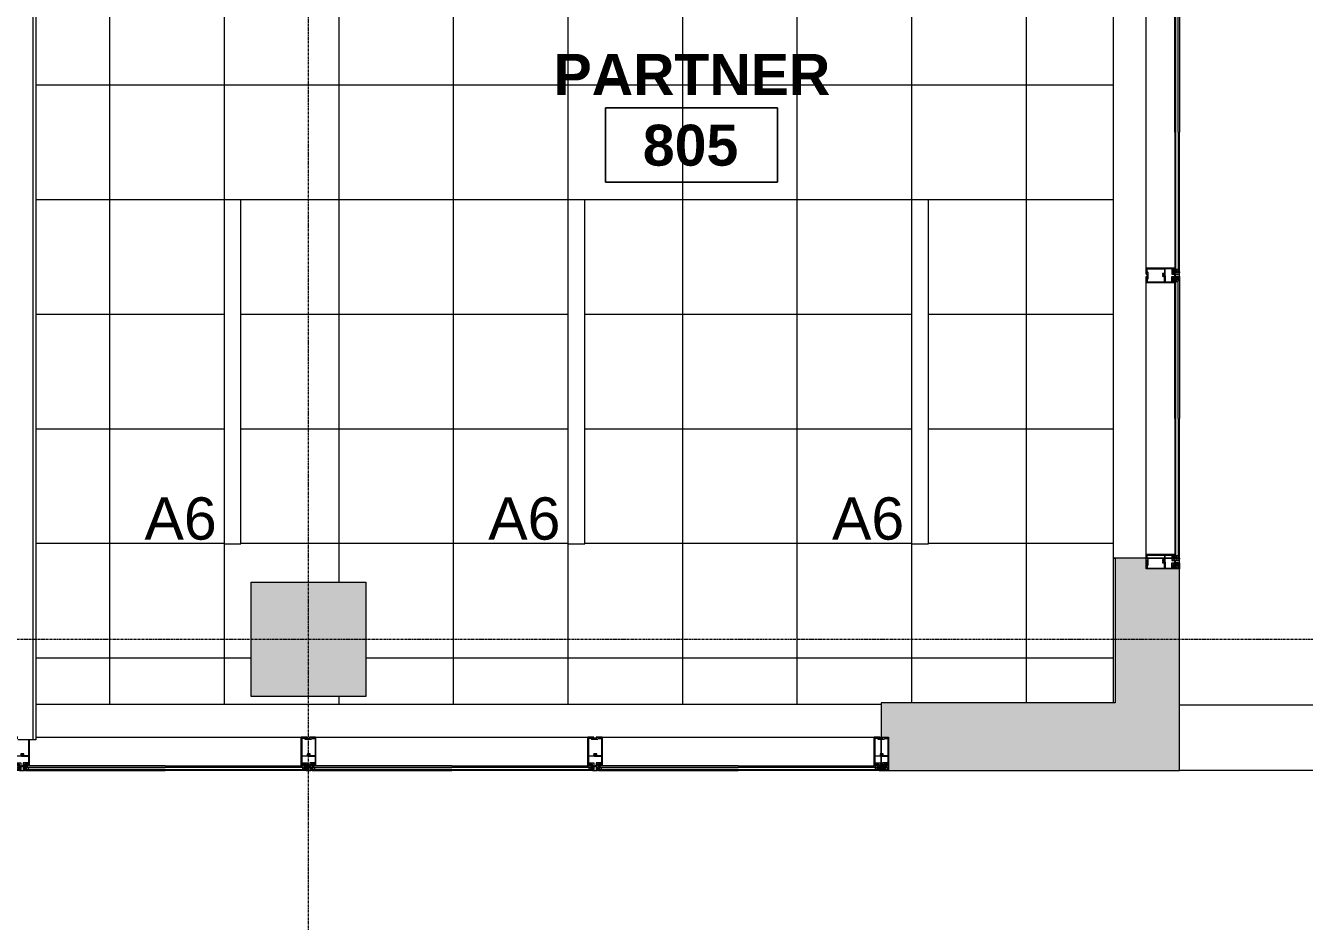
# Model space of a CAD drawing. Header units: inches. Extents: x -203 to 2908, y -968 to 768.
# Drawn here: x 1495.5 to 1763.3, y -570.4 to -382.8 of the extents above; entities that cross this region are included whole.
import ezdxf

# ---------------------------------------------------------------- set-up
doc = ezdxf.new("R2010")
doc.units = ezdxf.units.IN
doc.header["$MEASUREMENT"] = 0
doc.linetypes.add('Grid Line 1_2_', pattern=[0.875, 0.5, -0.125, 0.125, -0.125])
for name, color, linetype, lineweight in [('A-AREA-IDEN', 2, 'Continuous', 9), ('A-CLNG', 13, 'Continuous', 13), ('A-CLNG-PATT', 13, 'Continuous', 13), ('A-DETL-GENF', 92, 'Continuous', 9), ('A-DETL-THIN', 151, 'Continuous', 9), ('A-Glaz-Exst', 7, 'Continuous', 9), ('A-WALL', 113, 'Continuous', 13), ('A-Wall-Exst', 7, 'Continuous', 9), ('A-WALL-PATT', 111, 'Continuous', 13), ('E-LITE-EQPM-IDEN', 33, 'Continuous', 9), ('I-WALL', 2, 'Continuous', 13), ('Jenner and Block 9fl_BB - MODIFIED_pb_dwg', 8, 'Continuous', 9), ('S-GRID', 1, 'Continuous', 9)]:
    doc.layers.add(name, color=color, linetype=linetype, lineweight=lineweight)
doc.styles.add('Arial', font='arial.ttf', dxfattribs={"height": 8.851796})
doc.styles.add('Swis721 Lt BT_B', font='', dxfattribs={"height": 8.583975})
doc.styles.get('Swis721 Lt BT_B').set_extended_font_data('Swis721 Lt BT', bold=True)

# ---------------------------------------------------------------- blocks, each defined once
blk = doc.blocks.new('Jenner and Block 9fl_BB - MODIFIED_pb_dwg_CW-STRIP-V12-LEVEL 8 - RCP')
at = {"layer": 'A-Glaz-Exst'}
for p, q in [((-124.05, -51.17), (-123.01, -50.73)), ((-127.36, -52.58), (-124.39, -51.32)), ((-124.23, -51.38), (-123.91, -52.13)), ((-124.09, -52.63), (-124.08, -52.59)), ((-124.09, -52.78), (-124.03, -52.91)), ((-124.06, -52.65), (-124.04, -52.6)), ((-124.04, -52.43), (-123.99, -52.37)), ((-124.01, -52.57), (-123.8, -52.48)), ((-123.96, -52.47), (-123.97, -52.44)), ((-123.96, -52.36), (-123.88, -52.36)), ((-123.92, -52.42), (-123.9, -52.45)), ((-123.75, -52.48), (-123.71, -52.5)), ((-123.74, -52.44), (-123.69, -52.46)), ((-123.25, -53.69), (-123.64, -52.78)), ((-123.59, -52.56), (-123.13, -53.64)), ((-122.97, -53.7), (-121.94, -53.26)), ((-121.88, -51.54), (-122.01, -51.58)), ((-121.75, -51.73), (-121.85, -51.55)), ((-121.68, -51.87), (-121.79, -51.93)), ((-121.72, -51.64), (-121.66, -51.83)), ((-120.76, -51.54), (-120.96, -51.08)), ((-126.73, -54.76), (-126.59, -55.1)), ((-126.42, -55.17), (-123.32, -53.85))]:
    blk.add_line(p, q, dxfattribs=at)
at = {"layer": 'A-Glaz-Exst', "flags": 128}
for points in [[(-133.51, -24.09), (-122.34, -50.38), (-122.08, -51.01), (-121.85, -50.92), (-133.28, -23.99)], [(-132.82, -23.8), (-121.39, -50.72), (-121.16, -50.62), (-132.59, -23.7)], [(-122.46, -50.43), (-122.48, -50.37), (-127.4, -52.46)], [(-127.4, -52.46), (-122.48, -50.37), (-122.46, -50.43), (-122.34, -50.38), (-122.46, -50.43), (-122.69, -50.53)], [(-122.85, -50.8), (-122.46, -51.72), (-121.94, -51.5), (-121.95, -51.47), (-121.99, -51.48), (-122.01, -51.45), (-121.87, -51.38), (-121.85, -51.42), (-121.89, -51.45), (-121.88, -51.47), (-121.82, -51.45), (-120.96, -51.08), (-121.06, -50.85)], [(-122.34, -50.38), (-122.54, -50.87), (-122.2, -50.73), (-122.69, -50.53), (-122.37, -51.28)], [(-121.82, -51.45), (-120.96, -51.08), (-121.06, -50.85), (-122.21, -51.34)], [(-121.99, -50.5), (-122.02, -50.42), (-121.62, -50.24), (-121.59, -50.33)], [(-121.96, -50.56), (-121.94, -50.62), (-121.84, -50.78), (-121.49, -50.63), (-121.54, -50.45), (-121.56, -50.39)], [(-109.83, -79.22), (-121.26, -52.3), (-121.49, -52.4), (-121.22, -53.03), (-121.34, -53.08), (-121.31, -53.13), (-126.72, -55.43), (-126.96, -54.86)], [(-126.96, -54.86), (-126.72, -55.43), (-121.31, -53.13), (-121.34, -53.08), (-121.57, -53.17)], [(-123.94, -52.21), (-124.27, -52.35), (-124.17, -52.58), (-123.98, -52.5)], [(-123.87, -52.45), (-123.67, -52.37), (-124.11, -51.34)], [(-124.08, -52.57), (-124.09, -52.55), (-123.98, -52.5), (-124, -52.45), (-124.02, -52.45)], [(-123.87, -52.39), (-123.89, -52.4), (-123.87, -52.45), (-123.76, -52.41), (-123.75, -52.43)], [(-121.87, -53.1), (-122.26, -52.18), (-121.74, -51.96), (-121.73, -51.99), (-121.77, -52.01), (-121.75, -52.05), (-121.61, -51.99), (-121.63, -51.95), (-121.67, -51.96), (-121.68, -51.93), (-121.57, -51.89), (-121.69, -51.6), (-121.7, -51.6), (-121.69, -51.6), (-121.57, -51.89), (-120.76, -51.54), (-120.67, -51.77), (-121.82, -52.26)], [(-122.05, -51.56), (-122.05, -51.55), (-121.94, -51.5)], [(-110.06, -79.32), (-121.22, -53.03), (-121.71, -52.83), (-121.37, -52.68), (-121.57, -53.17), (-121.88, -52.43)], [(-121.7, -51.74), (-121.82, -51.45), (-121.7, -51.74), (-121.71, -51.74)], [(-121.81, -51.97), (-121.8, -51.98), (-121.74, -51.96)], [(-121.08, -52.63), (-121.11, -52.57), (-121.15, -52.39), (-120.81, -52.24), (-120.71, -52.4), (-120.68, -52.46)], [(-121.06, -52.69), (-121.02, -52.77), (-120.62, -52.6), (-120.66, -52.52)], [(-109.37, -79.03), (-120.8, -52.1), (-120.57, -52), (-109.14, -78.93)]]:
    blk.add_lwpolyline(points, dxfattribs=at)
blk.add_lwpolyline([(-120.67, -51.77), (-120.76, -51.54), (-121.57, -51.89), (-120.76, -51.54)], close=True, dxfattribs=at)
at = {"layer": 'A-Glaz-Exst'}
for centre, radius in [((-121.98, -50.53), 0.0312), ((-121.57, -50.36), 0.0313), ((-121.07, -52.66), 0.0312), ((-120.67, -52.49), 0.0312)]:
    blk.add_circle(centre, radius, dxfattribs=at)
for centre, radius, start, end in [((-122.96, -50.85), 0.125, 23.0045, 113.0045), ((-122.22, -51.15), 0.313, 76.1346, 149.8744), ((-121.43, -51.25), 0.531, 84.932, 141.077), ((-121.55, -50.92), 0.145, 75.2021, 272.5168), ((-121.46, -50.89), 0.13, 309.3067, 96.5963), ((-121.06, -50.72), 0.266, 174.932, 231.077), ((-121.01, -50.7), 0.266, 174.932, 231.077), ((-120.95, -50.67), 0.266, 174.932, 231.077), ((-120.89, -50.65), 0.266, 174.932, 231.077), ((-124.34, -51.43), 0.125, 23.0045, 113.0045), ((-124, -51.29), 0.125, 113.0045, 203.0045), ((-124.01, -52.66), 0.089, 160.7135, 253.0177), ((-124.03, -52.23), 0.548, 263.7768, 322.8434), ((-124.09, -52.58), 0.0197, 337.7655, 23.0045), ((-123.99, -52.65), 0.0695, 179.3043, 235.285), ((-124.03, -52.58), 0.0139, 50.356, 225.537), ((-124.03, -52.44), 0.016, 138.4428, 293.0045), ((-124.03, -52.23), 0.517, 269.0257, 316.9833), ((-124.05, -52.6), 0.0118, 337.7655, 45.537), ((-124.02, -52.26), 0.451, 268.6149, 317.394), ((-124.03, -52.23), 0.673, 269.5765, 305.68), ((-124.02, -52.56), 0.0118, 230.356, 293.0045), ((-123.96, -52.4), 0.04, 87.5662, 138.4428), ((-123.94, -52.43), 0.0306, 26.7074, 199.3016), ((-123.93, -52.46), 0.0306, 206.7074, 19.3016), ((-123.97, -52.16), 0.0625, 293.0045, 23.0045), ((-123.88, -52.38), 0.016, 293.0045, 87.5662), ((-123.8, -52.47), 0.0118, 293.0045, 355.653), ((-123.77, -52.47), 0.0139, 0.472, 175.653), ((-123.75, -52.47), 0.0118, 180.472, 248.2435), ((-123.73, -52.43), 0.0197, 203.0045, 248.2435), ((-123.75, -52.55), 0.0695, 350.7239, 46.7046), ((-123.73, -52.54), 0.089, 332.9913, 65.2955), ((-122.18, -51.16), 0.221, 68.0045, 194.8744), ((-122.26, -51.23), 0.125, 203.0045, 293.0045), ((-121.97, -51.25), 0.257, 114.4891, 201.5199), ((-122.02, -51.55), 0.0312, 203.0045, 288.0045), ((-121.98, -53.15), 0.125, 293.0045, 23.0045), ((-121.77, -52.38), 0.125, 113.0045, 203.0045), ((-121.88, -51.57), 0.0312, 23.0045, 108.0045), ((-121.67, -52.37), 0.221, 211.1346, 338.0045), ((-121.58, -52.16), 0.257, 204.4891, 291.5199), ((-121.78, -51.95), 0.0312, 118.0045, 203.0045), ((-121.69, -52.41), 0.313, 256.1346, 329.8744), ((-121.72, -51.71), 0.0313, 208.0045, 293.0045), ((-121.69, -51.63), 0.0313, 113.0045, 198.0045), ((-121.69, -51.84), 0.0312, 298.0045, 23.0045), ((-121.21, -51.77), 0.531, 264.932, 321.077), ((-121.06, -52.09), 0.145, 133.4921, 330.8069), ((-120.97, -52.04), 0.13, 309.4127, 96.7023), ((-120.57, -51.87), 0.266, 174.932, 231.077), ((-120.52, -51.85), 0.266, 174.932, 231.077), ((-120.46, -51.82), 0.266, 174.932, 231.077), ((-120.4, -51.8), 0.266, 174.932, 231.077), ((-126.47, -55.05), 0.125, 203.0045, 293.0045), ((-123.37, -53.73), 0.125, 293.0045, 23.0045), ((-123.02, -53.59), 0.125, 203.0045, 293.0045)]:
    blk.add_arc(centre, radius, start, end, dxfattribs=at)
blk = doc.blocks.new('Jenner and Block 9fl_BB - MODIFIED_pb_dwg_CW-STRIP-5619057-LEVEL 8 - RCP')
at = {"layer": 'A-Glaz-Exst'}
for p, q in [((-124.05, -51.17), (-123.01, -50.73)), ((-127.34, -53.32), (-127.56, -52.8)), ((-127.5, -52.64), (-124.39, -51.32)), ((-127.2, -53.33), (-127.26, -53.35)), ((-126.62, -54.54), (-127.12, -53.36)), ((-124.23, -51.38), (-123.91, -52.13)), ((-124.09, -52.63), (-124.08, -52.59)), ((-124.09, -52.78), (-124.03, -52.91)), ((-124.06, -52.65), (-124.04, -52.6)), ((-124.04, -52.43), (-123.99, -52.37)), ((-124.01, -52.57), (-123.8, -52.48)), ((-123.96, -52.47), (-123.97, -52.44)), ((-123.96, -52.36), (-123.88, -52.36)), ((-123.92, -52.42), (-123.9, -52.45)), ((-123.75, -52.48), (-123.71, -52.5)), ((-123.74, -52.44), (-123.69, -52.46)), ((-123.25, -53.69), (-123.64, -52.78)), ((-123.59, -52.56), (-123.13, -53.64)), ((-122.97, -53.7), (-121.94, -53.26)), ((-121.88, -51.54), (-122.01, -51.58)), ((-121.75, -51.73), (-121.85, -51.55)), ((-121.68, -51.87), (-121.79, -51.93)), ((-121.72, -51.64), (-121.66, -51.83)), ((-120.76, -51.54), (-120.96, -51.08)), ((-126.7, -54.61), (-126.64, -54.58)), ((-126.42, -55.17), (-123.32, -53.85))]:
    blk.add_line(p, q, dxfattribs=at)
at = {"layer": 'A-Glaz-Exst', "flags": 128}
for points in [[(-133.51, -24.09), (-122.34, -50.38), (-122.08, -51.01), (-121.85, -50.92), (-133.28, -23.99)], [(-132.82, -23.8), (-121.39, -50.72), (-121.16, -50.62), (-132.59, -23.7)], [(-122.46, -50.43), (-122.48, -50.37), (-127.89, -52.67), (-127.4, -53.82), (-127.17, -53.72), (-127.4, -53.82), (-127.89, -52.67), (-122.48, -50.37), (-122.46, -50.43), (-122.34, -50.38), (-122.46, -50.43), (-122.69, -50.53)], [(-122.85, -50.8), (-122.46, -51.72), (-121.94, -51.5), (-121.95, -51.47), (-121.99, -51.48), (-122.01, -51.45), (-121.87, -51.38), (-121.85, -51.42), (-121.89, -51.45), (-121.88, -51.47), (-121.82, -51.45), (-120.96, -51.08), (-121.06, -50.85)], [(-122.34, -50.38), (-122.54, -50.87), (-122.2, -50.73), (-122.69, -50.53), (-122.37, -51.28)], [(-121.82, -51.45), (-120.96, -51.08), (-121.06, -50.85), (-122.21, -51.34)], [(-121.99, -50.5), (-122.02, -50.42), (-121.62, -50.24), (-121.59, -50.33)], [(-121.96, -50.56), (-121.94, -50.62), (-121.84, -50.78), (-121.49, -50.63), (-121.54, -50.45), (-121.56, -50.39)], [(-109.83, -79.22), (-121.26, -52.3), (-121.49, -52.4), (-121.22, -53.03), (-121.34, -53.08), (-121.31, -53.13), (-126.72, -55.43), (-127.21, -54.28), (-126.95, -54.17), (-126.98, -54.18), (-127.21, -54.28), (-126.72, -55.43), (-121.31, -53.13), (-121.34, -53.08), (-121.57, -53.17)], [(-123.94, -52.21), (-124.27, -52.35), (-124.17, -52.58), (-123.98, -52.5)], [(-123.87, -52.45), (-123.67, -52.37), (-124.11, -51.34)], [(-124.08, -52.57), (-124.09, -52.55), (-123.98, -52.5), (-124, -52.45), (-124.02, -52.45)], [(-123.87, -52.39), (-123.89, -52.4), (-123.87, -52.45), (-123.76, -52.41), (-123.75, -52.43)], [(-121.87, -53.1), (-122.26, -52.18), (-121.74, -51.96), (-121.73, -51.99), (-121.77, -52.01), (-121.75, -52.05), (-121.61, -51.99), (-121.63, -51.95), (-121.67, -51.96), (-121.68, -51.93), (-121.57, -51.89), (-121.69, -51.6), (-121.7, -51.6), (-121.69, -51.6), (-121.57, -51.89), (-120.76, -51.54), (-120.67, -51.77), (-121.82, -52.26)], [(-122.05, -51.56), (-122.05, -51.55), (-121.94, -51.5)], [(-110.06, -79.32), (-121.22, -53.03), (-121.71, -52.83), (-121.37, -52.68), (-121.57, -53.17), (-121.88, -52.43)], [(-121.7, -51.74), (-121.82, -51.45), (-121.7, -51.74), (-121.71, -51.74)], [(-121.81, -51.97), (-121.8, -51.98), (-121.74, -51.96)], [(-121.08, -52.63), (-121.11, -52.57), (-121.15, -52.39), (-120.81, -52.24), (-120.71, -52.4), (-120.68, -52.46)], [(-121.06, -52.69), (-121.02, -52.77), (-120.62, -52.6), (-120.66, -52.52)], [(-109.37, -79.03), (-120.8, -52.1), (-120.57, -52), (-109.14, -78.93)], [(-126.88, -54.24), (-126.91, -54.19), (-127.09, -53.75), (-126.74, -54.59)], [(-126.92, -54.33), (-126.83, -54.53), (-126.86, -54.54), (-126.88, -54.5), (-126.92, -54.51), (-126.86, -54.66), (-126.82, -54.64), (-126.84, -54.6), (-126.81, -54.58), (-126.59, -55.1)]]:
    blk.add_lwpolyline(points, dxfattribs=at)
blk.add_lwpolyline([(-120.67, -51.77), (-120.76, -51.54), (-121.57, -51.89), (-120.76, -51.54)], close=True, dxfattribs=at)
at = {"layer": 'A-Glaz-Exst'}
for centre, radius in [((-121.98, -50.53), 0.0312), ((-121.57, -50.36), 0.0313), ((-121.07, -52.66), 0.0312), ((-120.67, -52.49), 0.0312)]:
    blk.add_circle(centre, radius, dxfattribs=at)
for centre, radius, start, end in [((-122.96, -50.85), 0.125, 23.0045, 113.0045), ((-122.22, -51.15), 0.313, 76.1346, 149.8744), ((-121.43, -51.25), 0.531, 84.932, 141.077), ((-121.55, -50.92), 0.145, 75.2021, 272.5168), ((-121.46, -50.89), 0.13, 309.3067, 96.5963), ((-121.06, -50.72), 0.266, 174.932, 231.077), ((-121.01, -50.7), 0.266, 174.932, 231.077), ((-120.95, -50.67), 0.266, 174.932, 231.077), ((-120.89, -50.65), 0.266, 174.932, 231.077), ((-127.45, -52.75), 0.125, 113.0045, 203.0045), ((-127.29, -53.29), 0.0625, 203.0045, 293.0045), ((-127.18, -53.39), 0.0625, 23.0045, 113.0045), ((-124.34, -51.43), 0.125, 23.0045, 113.0045), ((-124, -51.29), 0.125, 113.0045, 203.0045), ((-124.01, -52.66), 0.089, 160.7135, 253.0177), ((-124.03, -52.23), 0.548, 263.7768, 322.8434), ((-124.09, -52.58), 0.0197, 337.7655, 23.0045), ((-123.99, -52.65), 0.0695, 179.3043, 235.285), ((-124.03, -52.58), 0.0139, 50.356, 225.537), ((-124.03, -52.44), 0.016, 138.4428, 293.0045), ((-124.03, -52.23), 0.517, 269.0257, 316.9833), ((-124.05, -52.6), 0.0118, 337.7655, 45.537), ((-124.02, -52.26), 0.451, 268.6149, 317.394), ((-124.03, -52.23), 0.673, 269.5765, 305.68), ((-124.02, -52.56), 0.0118, 230.356, 293.0045), ((-123.96, -52.4), 0.04, 87.5662, 138.4428), ((-123.94, -52.43), 0.0306, 26.7074, 199.3016), ((-123.93, -52.46), 0.0306, 206.7074, 19.3016), ((-123.97, -52.16), 0.0625, 293.0045, 23.0045), ((-123.88, -52.38), 0.016, 293.0045, 87.5662), ((-123.8, -52.47), 0.0118, 293.0045, 355.653), ((-123.77, -52.47), 0.0139, 0.472, 175.653), ((-123.75, -52.47), 0.0118, 180.472, 248.2435), ((-123.73, -52.43), 0.0197, 203.0045, 248.2435), ((-123.75, -52.55), 0.0695, 350.7239, 46.7046), ((-123.73, -52.54), 0.089, 332.9913, 65.2955), ((-122.18, -51.16), 0.221, 68.0045, 194.8744), ((-122.26, -51.23), 0.125, 203.0045, 293.0045), ((-121.97, -51.25), 0.257, 114.4891, 201.5199), ((-122.02, -51.55), 0.0312, 203.0045, 288.0045), ((-121.98, -53.15), 0.125, 293.0045, 23.0045), ((-121.77, -52.38), 0.125, 113.0045, 203.0045), ((-121.88, -51.57), 0.0312, 23.0045, 108.0045), ((-121.67, -52.37), 0.221, 211.1346, 338.0045), ((-121.58, -52.16), 0.257, 204.4891, 291.5199), ((-121.78, -51.95), 0.0312, 118.0045, 203.0045), ((-121.69, -52.41), 0.313, 256.1346, 329.8744), ((-121.72, -51.71), 0.0313, 208.0045, 293.0045), ((-121.69, -51.63), 0.0313, 113.0045, 198.0045), ((-121.69, -51.84), 0.0312, 298.0045, 23.0045), ((-121.21, -51.77), 0.531, 264.932, 321.077), ((-121.06, -52.09), 0.145, 133.4921, 330.8069), ((-120.97, -52.04), 0.13, 309.4127, 96.7023), ((-120.57, -51.87), 0.266, 174.932, 231.077), ((-120.52, -51.85), 0.266, 174.932, 231.077), ((-120.46, -51.82), 0.266, 174.932, 231.077), ((-120.4, -51.8), 0.266, 174.932, 231.077), ((-127.15, -53.78), 0.0625, 23.0045, 113.0045), ((-127.15, -53.78), 0.0625, 23.0045, 113.0045), ((-126.94, -54.2), 0.0312, 23.0045, 113.0045), ((-126.94, -54.2), 0.0312, 23.0045, 113.0045), ((-126.89, -54.31), 0.0312, 113.0045, 203.0045), ((-126.91, -54.26), 0.0313, 293.0045, 23.0045), ((-126.71, -54.58), 0.0312, 203.0045, 293.0045), ((-126.65, -54.55), 0.0313, 293.0045, 23.0045), ((-126.47, -55.05), 0.125, 203.0045, 293.0045), ((-123.37, -53.73), 0.125, 293.0045, 23.0045), ((-123.02, -53.59), 0.125, 203.0045, 293.0045)]:
    blk.add_arc(centre, radius, start, end, dxfattribs=at)
blk = doc.blocks.new('Jenner and Block 9fl_BB - MODIFIED_pb_dwg_CW-STRIP-V20-LEVEL 8 - RCP')
at = {"layer": 'A-Glaz-Exst'}
for p, q in [((-124.05, -51.17), (-123.01, -50.73)), ((-122.46, -50.43), (-122.48, -50.37)), ((-127.34, -53.32), (-127.56, -52.8)), ((-127.5, -52.64), (-124.39, -51.32)), ((-127.2, -53.33), (-127.26, -53.35)), ((-126.62, -54.54), (-127.12, -53.36)), ((-124.23, -51.38), (-123.91, -52.13)), ((-124.09, -52.63), (-124.08, -52.59)), ((-124.09, -52.78), (-124.03, -52.91)), ((-124.06, -52.65), (-124.04, -52.6)), ((-124.04, -52.43), (-123.99, -52.37)), ((-124.01, -52.57), (-123.8, -52.48)), ((-123.96, -52.47), (-123.97, -52.44)), ((-123.96, -52.36), (-123.88, -52.36)), ((-123.92, -52.42), (-123.9, -52.45)), ((-123.75, -52.48), (-123.71, -52.5)), ((-123.74, -52.44), (-123.69, -52.46)), ((-123.25, -53.69), (-123.64, -52.78)), ((-123.59, -52.56), (-123.13, -53.64)), ((-122.97, -53.7), (-121.94, -53.26)), ((-121.88, -51.54), (-122.01, -51.58)), ((-121.75, -51.73), (-121.85, -51.55)), ((-121.68, -51.87), (-121.79, -51.93)), ((-121.72, -51.64), (-121.66, -51.83)), ((-120.76, -51.54), (-120.96, -51.08)), ((-126.7, -54.61), (-126.64, -54.58)), ((-126.42, -55.17), (-123.32, -53.85))]:
    blk.add_line(p, q, dxfattribs=at)
at = {"layer": 'A-Glaz-Exst', "flags": 128}
for points in [[(-122.85, -50.8), (-122.46, -51.72), (-121.94, -51.5), (-121.95, -51.47), (-121.99, -51.48), (-122.01, -51.45), (-121.87, -51.38), (-121.85, -51.42), (-121.89, -51.45), (-121.88, -51.47), (-121.82, -51.45), (-120.96, -51.08), (-121.06, -50.85)], [(-122.48, -50.37), (-122.46, -50.43), (-122.34, -50.38), (-122.46, -50.43), (-122.69, -50.53)], [(-122.34, -50.38), (-122.54, -50.87), (-122.2, -50.73), (-122.69, -50.53), (-122.37, -51.28)], [(-122.37, -50.32), (-122.34, -50.38), (-122.08, -51.01), (-121.85, -50.92), (-122.14, -50.23)], [(-121.82, -51.45), (-120.96, -51.08), (-121.06, -50.85), (-122.21, -51.34)], [(-121.99, -50.5), (-122.02, -50.42), (-121.62, -50.24), (-121.59, -50.33)], [(-121.96, -50.56), (-121.94, -50.62), (-121.84, -50.78), (-121.49, -50.63), (-121.54, -50.45), (-121.56, -50.39)], [(-121.68, -50.03), (-121.39, -50.72), (-121.16, -50.62), (-121.45, -49.93)], [(-109.83, -79.22), (-121.26, -52.3), (-121.49, -52.4), (-121.22, -53.03), (-121.34, -53.08), (-121.31, -53.13), (-126.72, -55.43), (-127.21, -54.28), (-126.95, -54.17), (-126.98, -54.18), (-127.21, -54.28), (-126.72, -55.43), (-121.31, -53.13), (-121.34, -53.08), (-121.57, -53.17)], [(-123.94, -52.21), (-124.27, -52.35), (-124.17, -52.58), (-123.98, -52.5)], [(-123.87, -52.45), (-123.67, -52.37), (-124.11, -51.34)], [(-124.08, -52.57), (-124.09, -52.55), (-123.98, -52.5), (-124, -52.45), (-124.02, -52.45)], [(-123.87, -52.39), (-123.89, -52.4), (-123.87, -52.45), (-123.76, -52.41), (-123.75, -52.43)], [(-121.87, -53.1), (-122.26, -52.18), (-121.74, -51.96), (-121.73, -51.99), (-121.77, -52.01), (-121.75, -52.05), (-121.61, -51.99), (-121.63, -51.95), (-121.67, -51.96), (-121.68, -51.93), (-121.57, -51.89), (-121.69, -51.6), (-121.7, -51.6), (-121.69, -51.6), (-121.57, -51.89), (-120.76, -51.54), (-120.67, -51.77), (-121.82, -52.26)], [(-122.05, -51.56), (-122.05, -51.55), (-121.94, -51.5)], [(-110.06, -79.32), (-121.22, -53.03), (-121.71, -52.83), (-121.37, -52.68), (-121.57, -53.17), (-121.88, -52.43)], [(-121.7, -51.74), (-121.82, -51.45), (-121.7, -51.74), (-121.71, -51.74)], [(-121.81, -51.97), (-121.8, -51.98), (-121.74, -51.96)], [(-121.08, -52.63), (-121.11, -52.57), (-121.15, -52.39), (-120.81, -52.24), (-120.71, -52.4), (-120.68, -52.46)], [(-121.06, -52.69), (-121.02, -52.77), (-120.62, -52.6), (-120.66, -52.52)], [(-109.37, -79.03), (-120.8, -52.1), (-120.57, -52), (-109.14, -78.93)], [(-126.88, -54.24), (-126.91, -54.19), (-127.09, -53.75), (-126.74, -54.59)], [(-126.92, -54.33), (-126.83, -54.53), (-126.86, -54.54), (-126.88, -54.5), (-126.92, -54.51), (-126.86, -54.66), (-126.82, -54.64), (-126.84, -54.6), (-126.81, -54.58), (-126.59, -55.1)]]:
    blk.add_lwpolyline(points, dxfattribs=at)
for points in [[(-120.67, -51.77), (-120.76, -51.54), (-121.57, -51.89), (-120.76, -51.54)], [(-127.4, -53.82), (-127.17, -53.72)]]:
    blk.add_lwpolyline(points, close=True, dxfattribs=at)
at = {"layer": 'A-Glaz-Exst'}
for centre, radius in [((-121.98, -50.53), 0.0312), ((-121.57, -50.36), 0.0313), ((-121.07, -52.66), 0.0312), ((-120.67, -52.49), 0.0312)]:
    blk.add_circle(centre, radius, dxfattribs=at)
for centre, radius, start, end in [((-122.96, -50.85), 0.125, 23.0045, 113.0045), ((-122.22, -51.15), 0.313, 76.1346, 149.8744), ((-121.43, -51.25), 0.531, 84.932, 141.077), ((-121.55, -50.92), 0.145, 75.2021, 272.5168), ((-121.46, -50.89), 0.13, 309.3067, 96.5963), ((-121.06, -50.72), 0.266, 174.932, 231.077), ((-121.01, -50.7), 0.266, 174.932, 231.077), ((-120.95, -50.67), 0.266, 174.932, 231.077), ((-120.89, -50.65), 0.266, 174.932, 231.077), ((-127.45, -52.75), 0.125, 113.0045, 203.0045), ((-127.29, -53.29), 0.0625, 203.0045, 293.0045), ((-127.18, -53.39), 0.0625, 23.0045, 113.0045), ((-124.34, -51.43), 0.125, 23.0045, 113.0045), ((-124, -51.29), 0.125, 113.0045, 203.0045), ((-124.01, -52.66), 0.089, 160.7135, 253.0177), ((-124.03, -52.23), 0.548, 263.7768, 322.8434), ((-124.09, -52.58), 0.0197, 337.7655, 23.0045), ((-123.99, -52.65), 0.0695, 179.3043, 235.285), ((-124.03, -52.58), 0.0139, 50.356, 225.537), ((-124.03, -52.44), 0.016, 138.4428, 293.0045), ((-124.03, -52.23), 0.517, 269.0257, 316.9833), ((-124.05, -52.6), 0.0118, 337.7655, 45.537), ((-124.02, -52.26), 0.451, 268.6149, 317.394), ((-124.03, -52.23), 0.673, 269.5765, 305.68), ((-124.02, -52.56), 0.0118, 230.356, 293.0045), ((-123.96, -52.4), 0.04, 87.5662, 138.4428), ((-123.94, -52.43), 0.0306, 26.7074, 199.3016), ((-123.93, -52.46), 0.0306, 206.7074, 19.3016), ((-123.97, -52.16), 0.0625, 293.0045, 23.0045), ((-123.88, -52.38), 0.016, 293.0045, 87.5662), ((-123.8, -52.47), 0.0118, 293.0045, 355.653), ((-123.77, -52.47), 0.0139, 0.472, 175.653), ((-123.75, -52.47), 0.0118, 180.472, 248.2435), ((-123.73, -52.43), 0.0197, 203.0045, 248.2435), ((-123.75, -52.55), 0.0695, 350.7239, 46.7046), ((-123.73, -52.54), 0.089, 332.9913, 65.2955), ((-122.18, -51.16), 0.221, 68.0045, 194.8744), ((-122.26, -51.23), 0.125, 203.0045, 293.0045), ((-121.97, -51.25), 0.257, 114.4891, 201.5199), ((-122.02, -51.55), 0.0312, 203.0045, 288.0045), ((-121.98, -53.15), 0.125, 293.0045, 23.0045), ((-121.77, -52.38), 0.125, 113.0045, 203.0045), ((-121.88, -51.57), 0.0312, 23.0045, 108.0045), ((-121.67, -52.37), 0.221, 211.1346, 338.0045), ((-121.58, -52.16), 0.257, 204.4891, 291.5199), ((-121.78, -51.95), 0.0312, 118.0045, 203.0045), ((-121.69, -52.41), 0.313, 256.1346, 329.8744), ((-121.72, -51.71), 0.0313, 208.0045, 293.0045), ((-121.69, -51.63), 0.0313, 113.0045, 198.0045), ((-121.69, -51.84), 0.0312, 298.0045, 23.0045), ((-121.21, -51.77), 0.531, 264.932, 321.077), ((-121.06, -52.09), 0.145, 133.4921, 330.8069), ((-120.97, -52.04), 0.13, 309.4127, 96.7023), ((-120.57, -51.87), 0.266, 174.932, 231.077), ((-120.52, -51.85), 0.266, 174.932, 231.077), ((-120.46, -51.82), 0.266, 174.932, 231.077), ((-120.4, -51.8), 0.266, 174.932, 231.077), ((-127.15, -53.78), 0.0625, 23.0045, 113.0045), ((-127.15, -53.78), 0.0625, 23.0045, 113.0045), ((-126.94, -54.2), 0.0312, 23.0045, 113.0045), ((-126.94, -54.2), 0.0312, 23.0045, 113.0045), ((-126.89, -54.31), 0.0312, 113.0045, 203.0045), ((-126.91, -54.26), 0.0313, 293.0045, 23.0045), ((-126.71, -54.58), 0.0312, 203.0045, 293.0045), ((-126.65, -54.55), 0.0313, 293.0045, 23.0045), ((-126.47, -55.05), 0.125, 203.0045, 293.0045), ((-123.37, -53.73), 0.125, 293.0045, 23.0045), ((-123.02, -53.59), 0.125, 203.0045, 293.0045)]:
    blk.add_arc(centre, radius, start, end, dxfattribs=at)
blk = doc.blocks.new('Jenner and Block 9fl_BB - MODIFIED_pb_dwg_CW-STRIP-V21-LEVEL 8 - RCP')
at = {"layer": 'A-Glaz-Exst'}
for p, q in [((-124.05, -51.17), (-123.01, -50.73)), ((-127.34, -53.32), (-127.56, -52.8)), ((-127.5, -52.64), (-124.39, -51.32)), ((-127.2, -53.33), (-127.26, -53.35)), ((-126.62, -54.54), (-127.12, -53.36)), ((-124.23, -51.38), (-123.91, -52.13)), ((-124.09, -52.63), (-124.08, -52.59)), ((-124.09, -52.78), (-124.03, -52.91)), ((-124.06, -52.65), (-124.04, -52.6)), ((-124.04, -52.43), (-123.99, -52.37)), ((-124.01, -52.57), (-123.8, -52.48)), ((-123.96, -52.47), (-123.97, -52.44)), ((-123.96, -52.36), (-123.88, -52.36)), ((-123.92, -52.42), (-123.9, -52.45)), ((-123.75, -52.48), (-123.71, -52.5)), ((-123.74, -52.44), (-123.69, -52.46)), ((-123.25, -53.69), (-123.64, -52.78)), ((-123.59, -52.56), (-123.13, -53.64)), ((-122.97, -53.7), (-121.94, -53.26)), ((-121.88, -51.54), (-122.01, -51.58)), ((-121.75, -51.73), (-121.85, -51.55)), ((-121.68, -51.87), (-121.79, -51.93)), ((-121.72, -51.64), (-121.66, -51.83)), ((-120.76, -51.54), (-120.96, -51.08)), ((-126.7, -54.61), (-126.64, -54.58)), ((-126.42, -55.17), (-123.32, -53.85))]:
    blk.add_line(p, q, dxfattribs=at)
at = {"layer": 'A-Glaz-Exst', "flags": 128}
for points in [[(-133.51, -24.09), (-122.34, -50.38), (-122.08, -51.01), (-121.85, -50.92), (-133.28, -23.99)], [(-132.82, -23.8), (-121.39, -50.72), (-121.16, -50.62), (-132.59, -23.7)], [(-122.46, -50.43), (-122.48, -50.37), (-127.89, -52.67), (-127.6, -53.36)], [(-127.6, -53.36), (-127.89, -52.67), (-122.48, -50.37), (-122.46, -50.43), (-122.34, -50.38), (-122.46, -50.43), (-122.69, -50.53)], [(-122.85, -50.8), (-122.46, -51.72), (-121.94, -51.5), (-121.95, -51.47), (-121.99, -51.48), (-122.01, -51.45), (-121.87, -51.38), (-121.85, -51.42), (-121.89, -51.45), (-121.88, -51.47), (-121.82, -51.45), (-120.96, -51.08), (-121.06, -50.85)], [(-122.34, -50.38), (-122.54, -50.87), (-122.2, -50.73), (-122.69, -50.53), (-122.37, -51.28)], [(-121.82, -51.45), (-120.96, -51.08), (-121.06, -50.85), (-122.21, -51.34)], [(-121.99, -50.5), (-122.02, -50.42), (-121.62, -50.24), (-121.59, -50.33)], [(-121.96, -50.56), (-121.94, -50.62), (-121.84, -50.78), (-121.49, -50.63), (-121.54, -50.45), (-121.56, -50.39)], [(-123.94, -52.21), (-124.27, -52.35), (-124.17, -52.58), (-123.98, -52.5)], [(-123.87, -52.45), (-123.67, -52.37), (-124.11, -51.34)], [(-124.08, -52.57), (-124.09, -52.55), (-123.98, -52.5), (-124, -52.45), (-124.02, -52.45)], [(-123.87, -52.39), (-123.89, -52.4), (-123.87, -52.45), (-123.76, -52.41), (-123.75, -52.43)], [(-121.87, -53.1), (-122.26, -52.18), (-121.74, -51.96), (-121.73, -51.99), (-121.77, -52.01), (-121.75, -52.05), (-121.61, -51.99), (-121.63, -51.95), (-121.67, -51.96), (-121.68, -51.93), (-121.57, -51.89), (-121.69, -51.6), (-121.7, -51.6), (-121.69, -51.6), (-121.57, -51.89), (-120.76, -51.54), (-120.67, -51.77), (-121.82, -52.26)], [(-122.05, -51.56), (-122.05, -51.55), (-121.94, -51.5)], [(-121.2, -53.09), (-121.22, -53.03), (-121.71, -52.83), (-121.37, -52.68), (-121.57, -53.17), (-121.88, -52.43)], [(-121.7, -51.74), (-121.82, -51.45), (-121.7, -51.74), (-121.71, -51.74)], [(-121.81, -51.97), (-121.8, -51.98), (-121.74, -51.96)], [(-121.31, -53.13), (-121.34, -53.08), (-121.57, -53.17)], [(-120.97, -52.99), (-121.26, -52.3), (-121.49, -52.4), (-121.22, -53.03), (-121.34, -53.08), (-121.31, -53.13)], [(-121.08, -52.63), (-121.11, -52.57), (-121.15, -52.39), (-120.81, -52.24), (-120.71, -52.4), (-120.68, -52.46)], [(-121.06, -52.69), (-121.02, -52.77), (-120.62, -52.6), (-120.66, -52.52)], [(-120.51, -52.79), (-120.8, -52.1), (-120.57, -52), (-120.28, -52.69)], [(-126.88, -54.24), (-126.91, -54.19), (-127.09, -53.75), (-126.74, -54.59)], [(-126.92, -54.33), (-126.83, -54.53), (-126.86, -54.54), (-126.88, -54.5), (-126.92, -54.51), (-126.86, -54.66), (-126.82, -54.64), (-126.84, -54.6), (-126.81, -54.58), (-126.59, -55.1)]]:
    blk.add_lwpolyline(points, dxfattribs=at)
for points in [[(-120.67, -51.77), (-120.76, -51.54), (-121.57, -51.89), (-120.76, -51.54)], [(-127.4, -53.82), (-127.17, -53.72)], [(-127.21, -54.28), (-126.95, -54.17), (-126.98, -54.18)]]:
    blk.add_lwpolyline(points, close=True, dxfattribs=at)
at = {"layer": 'A-Glaz-Exst'}
for centre, radius in [((-121.98, -50.53), 0.0312), ((-121.57, -50.36), 0.0313), ((-121.07, -52.66), 0.0312), ((-120.67, -52.49), 0.0312)]:
    blk.add_circle(centre, radius, dxfattribs=at)
for centre, radius, start, end in [((-122.96, -50.85), 0.125, 23.0045, 113.0045), ((-122.22, -51.15), 0.313, 76.1346, 149.8744), ((-121.43, -51.25), 0.531, 84.932, 141.077), ((-121.55, -50.92), 0.145, 75.2021, 272.5168), ((-121.46, -50.89), 0.13, 309.3067, 96.5963), ((-121.06, -50.72), 0.266, 174.932, 231.077), ((-121.01, -50.7), 0.266, 174.932, 231.077), ((-120.95, -50.67), 0.266, 174.932, 231.077), ((-120.89, -50.65), 0.266, 174.932, 231.077), ((-127.45, -52.75), 0.125, 113.0045, 203.0045), ((-127.29, -53.29), 0.0625, 203.0045, 293.0045), ((-127.18, -53.39), 0.0625, 23.0045, 113.0045), ((-124.34, -51.43), 0.125, 23.0045, 113.0045), ((-124, -51.29), 0.125, 113.0045, 203.0045), ((-124.01, -52.66), 0.089, 160.7135, 253.0177), ((-124.03, -52.23), 0.548, 263.7768, 322.8434), ((-124.09, -52.58), 0.0197, 337.7655, 23.0045), ((-123.99, -52.65), 0.0695, 179.3043, 235.285), ((-124.03, -52.58), 0.0139, 50.356, 225.537), ((-124.03, -52.44), 0.016, 138.4428, 293.0045), ((-124.03, -52.23), 0.517, 269.0257, 316.9833), ((-124.05, -52.6), 0.0118, 337.7655, 45.537), ((-124.02, -52.26), 0.451, 268.6149, 317.394), ((-124.03, -52.23), 0.673, 269.5765, 305.68), ((-124.02, -52.56), 0.0118, 230.356, 293.0045), ((-123.96, -52.4), 0.04, 87.5662, 138.4428), ((-123.94, -52.43), 0.0306, 26.7074, 199.3016), ((-123.93, -52.46), 0.0306, 206.7074, 19.3016), ((-123.97, -52.16), 0.0625, 293.0045, 23.0045), ((-123.88, -52.38), 0.016, 293.0045, 87.5662), ((-123.8, -52.47), 0.0118, 293.0045, 355.653), ((-123.77, -52.47), 0.0139, 0.472, 175.653), ((-123.75, -52.47), 0.0118, 180.472, 248.2435), ((-123.73, -52.43), 0.0197, 203.0045, 248.2435), ((-123.75, -52.55), 0.0695, 350.7239, 46.7046), ((-123.73, -52.54), 0.089, 332.9913, 65.2955), ((-122.18, -51.16), 0.221, 68.0045, 194.8744), ((-122.26, -51.23), 0.125, 203.0045, 293.0045), ((-121.97, -51.25), 0.257, 114.4891, 201.5199), ((-122.02, -51.55), 0.0312, 203.0045, 288.0045), ((-121.98, -53.15), 0.125, 293.0045, 23.0045), ((-121.77, -52.38), 0.125, 113.0045, 203.0045), ((-121.88, -51.57), 0.0312, 23.0045, 108.0045), ((-121.67, -52.37), 0.221, 211.1346, 338.0045), ((-121.58, -52.16), 0.257, 204.4891, 291.5199), ((-121.78, -51.95), 0.0312, 118.0045, 203.0045), ((-121.69, -52.41), 0.313, 256.1346, 329.8744), ((-121.72, -51.71), 0.0313, 208.0045, 293.0045), ((-121.69, -51.63), 0.0313, 113.0045, 198.0045), ((-121.69, -51.84), 0.0312, 298.0045, 23.0045), ((-121.21, -51.77), 0.531, 264.932, 321.077), ((-121.06, -52.09), 0.145, 133.4921, 330.8069), ((-120.97, -52.04), 0.13, 309.4127, 96.7023), ((-120.57, -51.87), 0.266, 174.932, 231.077), ((-120.52, -51.85), 0.266, 174.932, 231.077), ((-120.46, -51.82), 0.266, 174.932, 231.077), ((-120.4, -51.8), 0.266, 174.932, 231.077), ((-127.15, -53.78), 0.0625, 23.0045, 113.0045), ((-127.15, -53.78), 0.0625, 23.0045, 113.0045), ((-126.94, -54.2), 0.0312, 23.0045, 113.0045), ((-126.94, -54.2), 0.0312, 23.0045, 113.0045), ((-126.89, -54.31), 0.0312, 113.0045, 203.0045), ((-126.91, -54.26), 0.0313, 293.0045, 23.0045), ((-126.71, -54.58), 0.0312, 203.0045, 293.0045), ((-126.65, -54.55), 0.0313, 293.0045, 23.0045), ((-126.47, -55.05), 0.125, 203.0045, 293.0045), ((-123.37, -53.73), 0.125, 293.0045, 23.0045), ((-123.02, -53.59), 0.125, 203.0045, 293.0045)]:
    blk.add_arc(centre, radius, start, end, dxfattribs=at)
blk = doc.blocks.new('Jenner and Block 9fl_BB - MODIFIED_pb_dwg-4752101-LEVEL 8 - RCP')
at = {"layer": 'A-Glaz-Exst'}
for p, q in [((1730.17, -431.55), (1730.17, -374.55)), ((1730.17, -433.55), (1730.17, -376.55)), ((1730.17, -493.55), (1730.17, -436.55)), ((1497.61, -531.81), (1553.23, -531.81)), ((1556.23, -531.81), (1613.23, -531.81)), ((1616.23, -531.81), (1673.23, -531.81))]:
    blk.add_line(p, q, dxfattribs=at)
at = {"layer": 'A-Wall-Exst'}
blk.add_line((1723.7, -494.3), (1723.3, -494.3), dxfattribs=at)
at = {"layer": 'A-Wall-Exst', "flags": 128}
for points in [[(1924.09, 337.71), (1924.09, -538.81), (1737.17, -538.81)], [(1737.17, -525.05), (1909.84, -525.05), (1909.84, 337.71)], [(1737.17, -496.55), (1737.17, -494.3), (1730.17, -494.3)], [(1674.68, -531.81), (1674.68, -538.81), (1676.23, -538.81)]]:
    blk.add_lwpolyline(points, dxfattribs=at)
at = {"layer": 'A-WALL-PATT', "color": 7, "lineweight": 9}
for p, q in [((1723.3, -494.3), (1723.7, -494.3)), ((1730.17, -494.3), (1737.17, -494.3)), ((1674.68, -538.81), (1674.68, -531.81))]:
    blk.add_line(p, q, dxfattribs=at)
for name, p, rotation in [('Jenner and Block 9fl_BB - MODIFIED_pb_dwg_CW-STRIP-5619057-LEVEL 8 - RCP', (1868.48, -375.05), 336.9955198969619), ('Jenner and Block 9fl_BB - MODIFIED_pb_dwg_CW-STRIP-5619057-LEVEL 8 - RCP', (1868.48, -435.05), 336.9955198969619), ('Jenner and Block 9fl_BB - MODIFIED_pb_dwg_CW-STRIP-V21-LEVEL 8 - RCP', (1868.48, -495.05), 336.9955198969619), ('Jenner and Block 9fl_BB - MODIFIED_pb_dwg_CW-STRIP-V12-LEVEL 8 - RCP', (1494.73, -670.12), 246.9955198969619), ('Jenner and Block 9fl_BB - MODIFIED_pb_dwg_CW-STRIP-5619057-LEVEL 8 - RCP', (1554.73, -670.12), 246.9955198969619), ('Jenner and Block 9fl_BB - MODIFIED_pb_dwg_CW-STRIP-5619057-LEVEL 8 - RCP', (1614.73, -670.12), 246.9955198969619), ('Jenner and Block 9fl_BB - MODIFIED_pb_dwg_CW-STRIP-V20-LEVEL 8 - RCP', (1674.73, -670.12), 246.9955198969619)]:
    blk.add_blockref(name, p, dxfattribs=dict(rotation=rotation))
blk = doc.blocks.new('Room Tag - Room Name and Number-3379422-LEVEL 8 - RCP')
at = {"layer": 'A-AREA-IDEN'}
for p, q in [((-0.1881, -0.1636), (-0.1881, -0.0018)), ((-0.1881, -0.0018), (0.1869, -0.0018)), ((0.1869, -0.0018), (-0.1881, -0.0018)), ((-0.1881, -0.0018), (-0.1881, -0.1636)), ((0.1869, -0.0018), (0.1869, -0.1636)), ((0.1869, -0.1636), (0.1869, -0.0018)), ((0.1869, -0.1636), (-0.1881, -0.1636)), ((-0.1881, -0.1636), (0.1869, -0.1636))]:
    blk.add_line(p, q, dxfattribs=at)

msp = doc.modelspace()

# ---------------------------------------------------------------- hatches: boundary and pattern name
at = {"layer": 'A-CLNG-PATT'}
h = msp.add_hatch(dxfattribs=at)
h.set_pattern_fill('FP_13', color=256, style=0, pattern_type=2)
h.set_pattern_definition([(0, (1489.11, -395.207), (0, -24), []), (270, (1489.11, -395.207), (-24, -1e-15), [])])
h.paths.add_polyline_path([(1668.44, -524.94), (1674.68, -524.94), (1674.68, -524.65), (1723.3, -524.65), (1723.3, -378.61), (1553.42, -378.61), (1553.42, -361.41), (1497.61, -361.41), (1497.61, -524.94), (1566.73, -524.94)], flags=0)
h.paths.add_polyline_path([(1566.73, -523.31), (1542.73, -523.31), (1542.73, -499.31), (1566.73, -499.31), (1566.73, -504.06)], flags=0)
h.paths.add_polyline_path([(1537.04, -491.28), (1537.04, -419.28), (1540.59, -419.28), (1540.59, -491.28)], flags=0)
h.paths.add_polyline_path([(1684.59, -491.28), (1681.04, -491.28), (1681.04, -419.28), (1684.59, -419.28)], flags=0)
h.paths.add_polyline_path([(1609.04, -491.28), (1609.04, -419.28), (1612.59, -419.28), (1612.59, -491.28)], flags=0)
at = {"layer": 'A-DETL-GENF'}
h = msp.add_hatch(color=7, dxfattribs=at)
h.paths.add_polyline_path([(464.83, -720.82), (893.53, -538.81), (1016.23, -538.81), (1016.23, -524.94), (892.67, -524.94), (457.06, -709.88), (459.54, -715.74), (462.19, -714.61)], flags=0)
h.paths.add_polyline_path([(3.31, -538.98), (25.4, -529.6), (16.02, -507.51), (-6.07, -516.89), (-5.16, -519.03)], flags=0)
h.paths.add_polyline_path([(1684.59, -538.81), (1737.17, -538.81), (1737.17, -496.55), (1730.17, -496.55), (1730.17, -494.3), (1723.7, -494.3), (1723.7, -524.65), (1674.68, -524.65), (1674.68, -531.81), (1676.23, -531.81), (1676.23, -538.81), (1681.04, -538.81)], flags=0)
h.paths.add_polyline_path([(492.17, -532.94), (492.17, -512), (471.73, -512), (471.73, -532.94), (492.01, -532.94)], flags=0)
h.paths.add_polyline_path([(259.11, -532.49), (281.21, -523.11), (271.83, -501.02), (249.74, -510.4), (257.64, -529.03)], flags=0)
h.paths.add_polyline_path([(491.11, -225.31), (494.81, -225.31), (494.81, -201.31), (471.73, -201.31), (471.73, -225.31), (489.31, -225.31)], flags=0)
h.paths.add_polyline_path([(979.73, -121.34), (993.73, -121.34), (993.73, 0.66), (950.73, 0.66), (950.73, -16.34), (908.73, -16.34), (908.73, 0.66), (846.73, 0.66), (846.73, -16.34), (804.73, -16.34), (804.73, 0.66), (742.73, 0.66), (742.73, -16.34), (700.73, -16.34), (700.73, 0.66), (638.73, 0.66), (638.73, -16.34), (596.73, -16.34), (596.73, 0.66), (569.74, 0.66), (569.74, -24.34), (979.73, -24.34), (979.73, -111.34)], flags=0)
h.paths.add_polyline_path([(1258.46, -29.34), (1268.73, -29.34), (1268.73, -3.4), (1240.73, -3.4), (1240.73, -29.34), (1257.93, -29.34)], flags=0)
h.paths.add_polyline_path([(1557.17, -29.34), (1582.73, -29.34), (1582.73, -1.34), (1556.36, -1.34), (1556.36, -29.34)], flags=0)
h.paths.add_polyline_path([(248.73, -29.34), (248.73, -1.34), (220.73, -1.34), (220.73, -29.34), (246.25, -29.34)], flags=0)
h.paths.add_polyline_path([(-84.26, -27.34), (-84.26, -2.95), (-117.75, -2.95), (-117.75, -27.34), (-93.75, -27.34)], flags=0)
h.paths.add_polyline_path([(1737.17, 284.95), (1737.17, 337.71), (1772.13, 337.71), (1772.13, 351.59), (1723.3, 351.59), (1723.3, 284.95)], flags=0)
h.paths.add_polyline_path([(1910.23, 337.71), (1924.09, 337.71), (1924.09, 580.15), (1910.23, 580.15), (1910.23, 351.59), (1889.03, 351.59), (1889.03, 337.71)], flags=0)
h.paths.add_polyline_path([(1542.73, 553.15), (1566.73, 553.15), (1566.73, 577.15), (1542.73, 577.15)], flags=0)
h.paths.add_polyline_path([(1257.05, 553.15), (1266.73, 553.15), (1266.73, 577.15), (1242.73, 577.15), (1242.73, 553.15), (1252.42, 553.15)], flags=0)
h.paths.add_polyline_path([(961.42, 553.15), (966.73, 553.15), (966.73, 577.15), (942.73, 577.15), (942.73, 553.15), (956.8, 553.15)], flags=0)
h.paths.add_polyline_path([(596.73, 553.15), (620.73, 553.15), (620.73, 577.15), (596.73, 577.15)], flags=0)
h.paths.add_polyline_path([(222.73, 553.15), (246.73, 553.15), (246.73, 577.15), (222.73, 577.15)], flags=0)
h.paths.add_polyline_path([(-15.27, 553.15), (-15.27, 577.15), (-39.27, 577.15), (-39.27, 553.15)], flags=0)
at = {"layer": 'A-WALL'}
msp.add_hatch(color=250, dxfattribs=at).paths.add_polyline_path([(1566.73, -523.31), (1566.73, -499.31), (1542.73, -499.31), (1542.73, -523.31)], flags=0)
at = {"layer": 'A-WALL-PATT', "lineweight": 9}
h = msp.add_hatch(dxfattribs=at)
h.set_pattern_fill('FP_1', color=256, style=0, pattern_type=2)
h.set_pattern_definition([(0, (0, 0), (30.72, 7.68), [1.267, -21.773, 1.267, -21.773, -122.88]), (0, (0, 0), (30.72, 7.68), [-46.08, 1.267, -44.813, 1.267, -21.773, -53.76]), (0, (0, 0), (30.72, 7.68), [-115.2, 1.267, -14.093, 1.267, -37.133]), (120, (11.52, 3.84), (-22.011075, 22.7643), [1.267, -21.773, 1.267, -21.773, -122.88]), (120, (11.52, 3.84), (-22.011075, 22.7643), [-46.08, 1.267, -44.813, 1.267, -21.773, -53.76]), (120, (11.52, 3.84), (-22.011075, 22.7643), [-115.2, 1.267, -14.093, 1.267, -37.133]), (240, (15.36, 19.2), (-8.708925, -30.4443), [1.267, -21.773, 1.267, -21.773, -122.88]), (240, (15.36, 19.2), (-8.708925, -30.4443), [-46.08, 1.267, -44.813, 1.267, -21.773, -53.76]), (240, (15.36, 19.2), (-8.708925, -30.4443), [-115.2, 1.267, -14.093, 1.267, -37.133])])
h.paths.add_polyline_path([(1496.98, -532.34), (1497.61, -532.34), (1497.61, -361.41), (1496.98, -361.41), (1496.98, -526.81)], flags=0)

# ---------------------------------------------------------------- linework, layer by layer
at = {"layer": 'A-CLNG'}
for p, q in [((1723.3, -378.61), (1723.3, -524.65)), ((1537.04, -419.28), (1537.04, -491.28)), ((1540.59, -419.28), (1537.04, -419.28)), ((1540.59, -491.28), (1540.59, -419.28)), ((1609.04, -419.28), (1609.04, -491.28)), ((1612.59, -419.28), (1609.04, -419.28)), ((1612.59, -491.28), (1612.59, -419.28)), ((1681.04, -419.28), (1681.04, -491.28)), ((1684.59, -419.28), (1681.04, -419.28)), ((1684.59, -491.28), (1684.59, -419.28)), ((1537.04, -491.28), (1540.59, -491.28)), ((1609.04, -491.28), (1612.59, -491.28)), ((1681.04, -491.28), (1684.59, -491.28)), ((1674.68, -524.94), (1497.61, -524.94))]:
    msp.add_line(p, q, dxfattribs=at)
at = {"layer": 'A-DETL-THIN'}
for p, q in [((1730.17, -494.3), (1723.7, -494.3)), ((1723.7, -494.3), (1723.7, -524.65)), ((1730.17, -496.55), (1730.17, -494.3)), ((1737.17, -496.55), (1730.17, -496.55)), ((1737.17, -538.81), (1737.17, -496.55)), ((1723.7, -524.65), (1674.68, -524.65)), ((1674.68, -524.65), (1674.68, -531.81)), ((1674.68, -531.81), (1676.23, -531.81)), ((1676.23, -531.81), (1676.23, -538.81)), ((1676.23, -538.81), (1737.17, -538.81))]:
    msp.add_line(p, q, dxfattribs=at)
at = {"layer": 'A-WALL'}
msp.add_line((1496.98, -360.78), (1496.98, -532.34), dxfattribs=at)
at = {"layer": 'A-WALL', "color": 8, "lineweight": 20}
for p, q in [((1542.73, -499.31), (1566.73, -499.31)), ((1542.73, -523.31), (1542.73, -499.31)), ((1566.73, -499.31), (1566.73, -523.31)), ((1566.73, -523.31), (1542.73, -523.31))]:
    msp.add_line(p, q, dxfattribs=at)
at = {"layer": 'I-WALL'}
for p, q in [((1497.61, -361.41), (1497.61, -532.34)), ((1497.61, -532.34), (1493.86, -532.34))]:
    msp.add_line(p, q, dxfattribs=at)
at = {"layer": 'S-GRID', "linetype": 'Grid Line 1_2_'}
for p, q in [((1554.73, -968.26), (1554.73, 744.46)), ((-203.03, -511.31), (2046, -511.31))]:
    msp.add_line(p, q, dxfattribs=at)

# ---------------------------------------------------------------- block references
at = {"layer": 'A-AREA-IDEN', "xscale": 95.99999999999994, "yscale": 95.99999999999994, "zscale": 95.99999999999994}
msp.add_blockref('Room Tag - Room Name and Number-3379422-LEVEL 8 - RCP', (1635.03, -399.83), dxfattribs=at)
at = {"layer": 'Jenner and Block 9fl_BB - MODIFIED_pb_dwg', "color": 7}
msp.add_blockref('Jenner and Block 9fl_BB - MODIFIED_pb_dwg-4752101-LEVEL 8 - RCP', (0, 0), dxfattribs=at)

# ---------------------------------------------------------------- texts
at = {"layer": 'A-AREA-IDEN', "char_height": 8.584, "attachment_point": 2, "line_spacing_factor": 0.998538, "style": 'Swis721 Lt BT_B'}
for s, insert, width in [('PARTNER', (1635.05, -388.69), 62.748), ('805', (1634.76, -403.52), 23.004)]:
    msp.add_mtext(s, dxfattribs=dict(at, insert=insert, width=width))
at = {"layer": 'E-LITE-EQPM-IDEN', "char_height": 8.852, "width": 18.036, "attachment_point": 2, "line_spacing_factor": 0.938532, "style": 'Arial'}
for insert in [(1527.95, -481.58), (1599.95, -481.58), (1671.95, -481.58)]:
    msp.add_mtext('A6', dxfattribs=dict(at, insert=insert))

doc.saveas('drawing.dxf')
